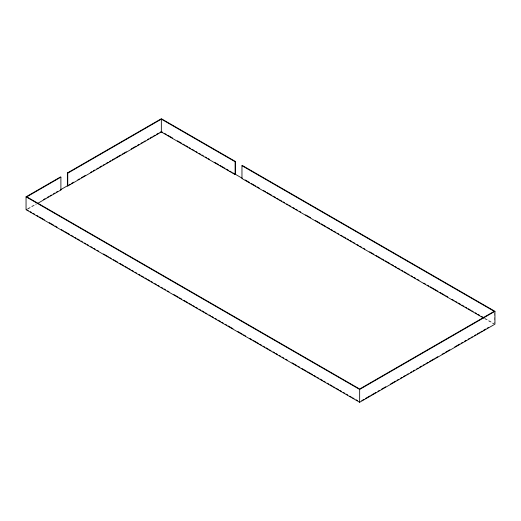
<?xml version="1.0" encoding="UTF-8"?>
<svg xmlns="http://www.w3.org/2000/svg" width="521" height="521" viewBox="0 0 521 521"><rect width="100%" height="100%" fill="white"/><g stroke="black" fill="none" stroke-linecap="round" stroke-linejoin="round"><path stroke-width="0.39" stroke-dasharray="2.6 1.95" d="M27.457 208.862L35.897 203.985M28.186 208.869L36.535 204.05M485.097 318.481L494.247 323.762M484.348 318.474L493.504 323.762M494.208 312.932L494.208 323.365"/><path stroke-width="0.78" d="M483.638 318.064L241.965 178.534L241.965 165.698L242.337 165.483L494.95 311.324L494.95 324.166L359.653 402.277L26.05 209.676L26.05 196.834L60.521 176.932L60.892 177.147L60.892 189.983L37.232 203.646M60.892 189.983L60.521 189.774L67.378 185.815L67.378 172.972L161.347 118.723L235.479 161.523L235.479 174.366L242.337 178.319M60.892 177.147L26.792 196.834L359.653 389.011L494.208 311.324L241.965 165.698M67.378 172.972L67.75 173.187L161.347 119.146L235.108 161.738L235.479 161.523M43.64 199.517L45.047 198.709M47.157 197.492L48.564 196.678M49.97 195.863L51.377 195.049M53.487 193.832L54.894 193.017M56.301 192.21L57.707 191.396M68.785 185.001L70.185 184.193M71.585 183.385L73.689 182.168M77.896 179.738L79.303 178.931M81.406 177.713L85.613 175.284M90.524 172.451L91.924 171.643M93.324 170.829L94.731 170.022M96.834 168.811L98.235 167.996M99.635 167.189L101.738 165.978M103.145 165.164L104.545 164.356M105.945 163.548L108.049 162.331M109.456 161.523L110.856 160.709M112.256 159.901L114.359 158.69M115.766 157.876L120.677 155.043M122.077 154.236L126.284 151.806M131.194 148.973L136.098 146.134M137.505 145.326L138.905 144.519M141.009 143.301L142.409 142.494M143.816 141.686L145.216 140.872M147.319 139.661L148.726 138.846M150.126 138.039L152.23 136.828M153.63 136.014L155.037 135.206M156.437 134.398L158.54 133.181M159.94 132.373L161.347 131.559L162.741 132.367M67.378 185.815L67.75 186.023L161.347 131.989L235.108 174.574L235.479 174.366M26.05 196.834L359.653 389.441L494.95 311.324M361.769 400.629L363.879 399.412M365.293 398.598L370.223 395.752M371.629 394.938L375.856 392.495M377.972 391.278L379.379 390.463M381.496 389.239L385.722 386.803M390.652 383.957L395.582 381.105M396.989 380.297L398.402 379.483M400.512 378.259L401.925 377.445M403.332 376.631L405.442 375.413M406.855 374.599L408.262 373.785M410.379 372.567L411.785 371.753M413.192 370.939L414.605 370.125M416.715 368.907L418.129 368.093M419.535 367.279L421.645 366.061M423.059 365.247L424.465 364.433M425.872 363.619L427.988 362.401M429.395 361.587L434.332 358.741M435.738 357.927L437.848 356.703M442.075 354.267L444.192 353.043M445.598 352.229L449.825 349.793M454.761 346.94L459.691 344.094M461.098 343.28L462.505 342.466M464.621 341.248L466.028 340.434M468.145 339.217L469.551 338.403M470.958 337.588L472.371 336.774M474.481 335.557L475.894 334.743M477.301 333.928L479.418 332.711M480.824 331.897L482.231 331.082M483.644 330.268L485.754 329.051M487.161 328.237L488.574 327.422M164.844 133.578L166.238 134.385M167.638 135.193L172.536 138.019M177.433 140.846L181.627 143.268M183.027 144.076L184.427 144.884M185.821 145.691L187.925 146.902M189.318 147.71L190.719 148.518M192.119 149.325L194.216 150.536M195.616 151.344L197.016 152.152M199.113 153.369L200.513 154.177M201.907 154.984L203.307 155.792M205.404 157.003L206.804 157.811M208.205 158.618L209.605 159.426M214.496 162.252L218.696 164.675M220.096 165.483L224.987 168.309M226.388 169.117L228.485 170.328M229.885 171.135L231.285 171.943M232.685 172.751L234.782 173.962M245.15 179.947L249.377 182.383M251.487 183.6L255.707 186.043M257.113 186.85L259.224 188.074M263.444 190.51L265.56 191.728M266.967 192.542L271.89 195.382M273.297 196.196L275.407 197.413M276.814 198.227L278.221 199.042M279.634 199.856L281.744 201.073M283.15 201.887L284.557 202.695M286.667 203.913L288.074 204.727M289.481 205.541L290.887 206.355M292.997 207.573L294.411 208.387M295.817 209.195L297.224 210.009M299.334 211.226L300.741 212.04M305.664 214.886L310.594 217.726M315.518 220.572L319.738 223.008M321.144 223.822L326.074 226.668M327.481 227.482L329.591 228.699M330.998 229.507L332.405 230.321M333.811 231.135L335.921 232.353M337.328 233.167L338.741 233.981M340.851 235.199L342.258 236.013M343.665 236.821L345.775 238.038M347.181 238.852L348.588 239.667M349.995 240.481L352.105 241.698M353.518 242.512L354.925 243.32M357.035 244.544L358.441 245.352M359.848 246.166L361.255 246.98M363.365 248.198L364.772 249.012M369.702 251.851L373.922 254.294M376.032 255.511L380.252 257.947M381.659 258.761L383.775 259.979M385.182 260.793L390.105 263.633M391.512 264.447L393.622 265.664M395.029 266.478L396.435 267.293M397.842 268.107L399.959 269.324M401.365 270.132L402.772 270.946M404.179 271.76L406.289 272.978M407.696 273.792L409.102 274.606M411.212 275.824L412.619 276.638M414.032 277.446L415.439 278.26M417.549 279.477L418.956 280.291M423.879 283.137L425.286 283.945M427.396 285.169L428.809 285.977M430.216 286.791L437.953 291.259M440.063 292.476L444.289 294.919M445.696 295.726L447.806 296.95M452.026 299.386L454.136 300.604M455.543 301.418L456.95 302.232M458.363 303.04L460.473 304.257M461.88 305.072L463.99 306.289M465.396 307.103L466.803 307.918M468.21 308.732L470.32 309.949M471.726 310.763L473.14 311.571M475.25 312.789L476.656 313.603M478.063 314.417L479.47 315.231M481.58 316.449L482.987 317.263M26.792 209.676L28.199 210.484M30.309 211.708L31.716 212.516M33.123 213.33L34.529 214.144M36.646 215.362L38.053 216.176M39.459 216.99L44.383 219.829M49.313 222.675L53.533 225.111M54.939 225.925L57.049 227.143M61.276 229.585L63.386 230.803M64.793 231.611L69.716 234.457M71.123 235.271L73.24 236.488M74.646 237.302L76.053 238.117M77.46 238.924L79.57 240.148M80.976 240.956L82.383 241.77M84.5 242.988L85.906 243.802M87.313 244.616L88.72 245.43M90.83 246.648L92.237 247.462M93.643 248.27L95.05 249.084M97.166 250.301L98.573 251.115M103.497 253.961L108.427 256.801M109.833 257.615L111.24 258.429M113.35 259.647L117.57 262.083M119.68 263.307L123.907 265.743M125.314 266.557L127.424 267.774M128.83 268.589L130.237 269.396M131.644 270.21L133.76 271.428M135.167 272.242L136.574 273.056M138.684 274.274L140.09 275.088M141.497 275.902L143.607 277.12M145.02 277.934L146.427 278.742M147.834 279.556L149.944 280.773M151.351 281.587L152.757 282.402M154.867 283.619L156.28 284.433M157.687 285.248L159.094 286.055M161.204 287.273L162.611 288.087M164.017 288.901L165.424 289.715M167.534 290.933L168.947 291.747M173.871 294.586L178.091 297.029M179.498 297.843L181.614 299.061M183.724 300.278L187.944 302.714M189.351 303.528L191.461 304.746M192.874 305.56L194.281 306.374M195.688 307.182L197.798 308.406M199.204 309.214L200.611 310.028M202.018 310.842L204.128 312.059M205.541 312.874L206.948 313.688M209.058 314.905L210.464 315.719M211.871 316.527L213.278 317.341M215.388 318.559L216.801 319.373M218.208 320.187L220.318 321.405M221.725 322.219L223.131 323.027M225.241 324.251L226.648 325.058M228.055 325.872L232.985 328.718M237.908 331.564L242.135 334M243.541 334.814L245.651 336.032M249.872 338.468L251.982 339.685M253.395 340.5L258.318 343.346M259.725 344.16L261.835 345.377M263.242 346.191L264.648 346.999M266.062 347.813L268.172 349.031M269.578 349.845L270.985 350.659M273.095 351.877L274.502 352.691M275.909 353.505L277.322 354.313M279.432 355.53L280.839 356.344M282.245 357.159L283.652 357.973M285.762 359.19L287.169 360.004M292.099 362.844L297.022 365.69M298.429 366.504L299.835 367.318M301.952 368.536L306.172 370.972M307.579 371.786L312.502 374.632M313.916 375.439L316.026 376.663M317.432 377.471L318.839 378.285M320.246 379.099L322.356 380.317M323.762 381.131L325.169 381.945M327.286 383.163L328.692 383.977M330.099 384.785L332.209 386.002M333.616 386.816L335.023 387.631M336.429 388.445L338.546 389.662M339.952 390.476L341.359 391.284M343.469 392.508L344.876 393.316M346.283 394.13L347.689 394.944M349.799 396.162L351.213 396.976M352.619 397.79L354.026 398.598M356.136 399.822L357.543 400.629M359.653 389.441L359.653 402.277M235.108 161.738L235.108 174.574M161.347 119.146L161.347 131.989M67.75 173.187L67.75 186.023"/></g></svg>
